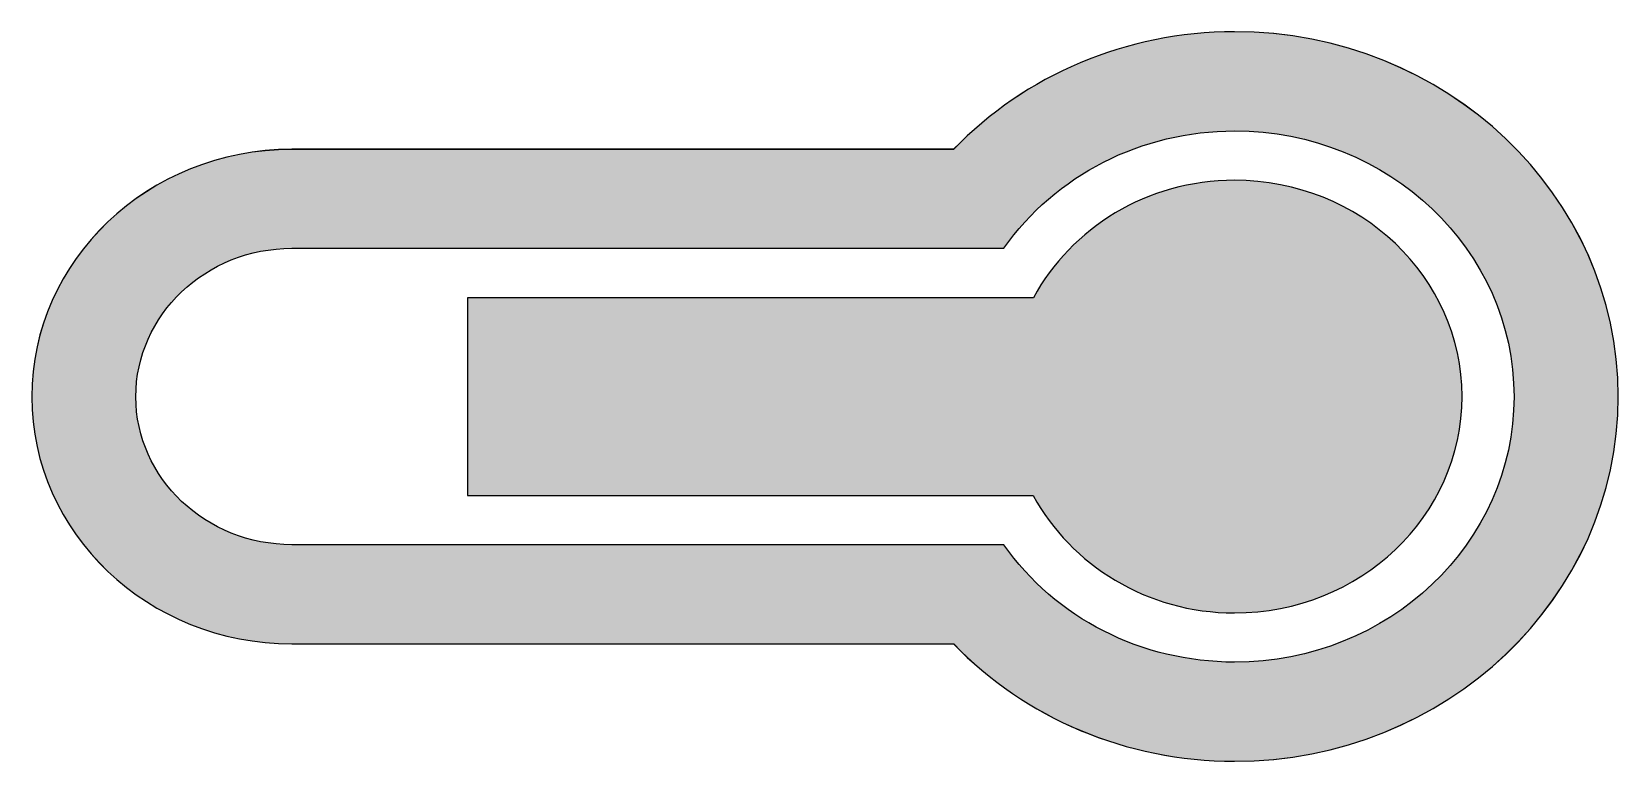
# Model space of a CAD drawing. Header units: millimetres. Extents: x 489.2 to 550.2, y -47.3 to 23.4.
# Drawn here: x 496.68 to 502.65, y 5.75 to 8.49 of the extents above; entities that cross this region are included whole.
import ezdxf

# ---------------------------------------------------------------- set-up
doc = ezdxf.new("R2010")
doc.units = ezdxf.units.MM
doc.header["$MEASUREMENT"] = 0
doc.layers.add('LASER CUT ACRILIC 3mm$ENGRAVE IMAGE', color=178, linetype='Continuous', true_color=0x000000)

msp = doc.modelspace()

# ---------------------------------------------------------------- hatches: boundary and pattern name
at = {"layer": 'LASER CUT ACRILIC 3mm$ENGRAVE IMAGE'}
h = msp.add_hatch(color=256, dxfattribs=at)
h.paths.add_polyline_path([(497.6593, 8.0506), (500.1501, 8.0506), (500.1756, 8.0764), (500.2018, 8.1015), (500.2285, 8.1259), (500.2559, 8.1496), (500.2839, 8.1727), (500.3124, 8.195), (500.3415, 8.2165), (500.3712, 8.2374), (500.4014, 8.2575), (500.4321, 8.2768), (500.4634, 8.2954), (500.4951, 8.3132), (500.5273, 8.3302), (500.5599, 8.3464), (500.593, 8.3619), (500.6265, 8.3765), (500.6604, 8.3903), (500.6947, 8.4033), (500.7294, 8.4155), (500.7645, 8.4268), (500.7999, 8.4372), (500.8356, 8.4468), (500.8716, 8.4555), (500.908, 8.4634), (500.9446, 8.4703), (500.9815, 8.4764), (501.0187, 8.4815), (501.0561, 8.4858), (501.0937, 8.4891), (501.1315, 8.4914), (501.1695, 8.4929), (501.2077, 8.4934), (501.2449, 8.4929), (501.2819, 8.4916), (501.3186, 8.4893), (501.3551, 8.4863), (501.3913, 8.4823), (501.4273, 8.4775), (501.463, 8.4719), (501.4983, 8.4654), (501.5334, 8.4581), (501.5681, 8.45), (501.6025, 8.4412), (501.6366, 8.4315), (501.6703, 8.4211), (501.7037, 8.4099), (501.7366, 8.398), (501.7692, 8.3853), (501.8014, 8.3719), (501.8332, 8.3577), (501.8645, 8.3429), (501.8955, 8.3274), (501.9259, 8.3112), (501.9559, 8.2943), (501.9855, 8.2767), (502.0145, 8.2585), (502.0431, 8.2397), (502.0712, 8.2202), (502.0988, 8.2001), (502.1258, 8.1794), (502.1523, 8.1581), (502.1782, 8.1363), (502.2036, 8.1138), (502.2284, 8.0908), (502.2526, 8.0672), (502.2763, 8.0431), (502.2993, 8.0184), (502.3217, 7.9932), (502.3435, 7.9676), (502.3647, 7.9414), (502.3851, 7.9147), (502.405, 7.8876), (502.4241, 7.8599), (502.4426, 7.8319), (502.4604, 7.8033), (502.4774, 7.7744), (502.4938, 7.745), (502.5094, 7.7152), (502.5242, 7.685), (502.5383, 7.6545), (502.5517, 7.6235), (502.5643, 7.5922), (502.576, 7.5605), (502.587, 7.5284), (502.5972, 7.4961), (502.6065, 7.4634), (502.615, 7.4304), (502.6227, 7.397), (502.6295, 7.3634), (502.6354, 7.3296), (502.6405, 7.2954), (502.6446, 7.261), (502.6479, 7.2263), (502.6502, 7.1914), (502.6516, 7.1563), (502.6521, 7.1209), (502.6516, 7.0855), (502.6502, 7.0503), (502.6479, 7.0154), (502.6446, 6.9807), (502.6405, 6.9462), (502.6354, 6.912), (502.6295, 6.8781), (502.6227, 6.8445), (502.615, 6.8111), (502.6065, 6.7781), (502.5972, 6.7454), (502.587, 6.713), (502.576, 6.6809), (502.5643, 6.6492), (502.5517, 6.6179), (502.5383, 6.5869), (502.5242, 6.5563), (502.5094, 6.5261), (502.4938, 6.4963), (502.4774, 6.4669), (502.4604, 6.438), (502.4426, 6.4094), (502.4241, 6.3814), (502.405, 6.3537), (502.3851, 6.3266), (502.3647, 6.2999), (502.3435, 6.2737), (502.3217, 6.2481), (502.2993, 6.2229), (502.2763, 6.1982), (502.2526, 6.1741), (502.2284, 6.1505), (502.2036, 6.1275), (502.1782, 6.1051), (502.1523, 6.0832), (502.1258, 6.0619), (502.0988, 6.0412), (502.0712, 6.0211), (502.0431, 6.0017), (502.0145, 5.9828), (501.9855, 5.9647), (501.9559, 5.9471), (501.9259, 5.9302), (501.8955, 5.914), (501.8645, 5.8985), (501.8332, 5.8837), (501.8014, 5.8696), (501.7692, 5.8562), (501.7366, 5.8435), (501.7037, 5.8316), (501.6703, 5.8204), (501.6366, 5.81), (501.6025, 5.8003), (501.5681, 5.7915), (501.5334, 5.7834), (501.4983, 5.7761), (501.463, 5.7697), (501.4273, 5.7641), (501.3913, 5.7593), (501.3551, 5.7553), (501.3186, 5.7522), (501.2819, 5.75), (501.2449, 5.7487), (501.2077, 5.7482), (501.1695, 5.7487), (501.1315, 5.7501), (501.0937, 5.7525), (501.0561, 5.7558), (501.0187, 5.76), (500.9816, 5.7651), (500.9447, 5.7711), (500.9081, 5.778), (500.8718, 5.7858), (500.8357, 5.7945), (500.8, 5.8041), (500.7647, 5.8145), (500.7296, 5.8257), (500.695, 5.8379), (500.6607, 5.8508), (500.6268, 5.8646), (500.5933, 5.8791), (500.5602, 5.8945), (500.5276, 5.9107), (500.4954, 5.9277), (500.4637, 5.9454), (500.4325, 5.964), (500.4018, 5.9833), (500.3715, 6.0033), (500.3419, 6.0241), (500.3127, 6.0457), (500.2841, 6.068), (500.2561, 6.0909), (500.2287, 6.1147), (500.2019, 6.1391), (500.1757, 6.1642), (500.1501, 6.19), (497.6593, 6.19), (497.634, 6.1903), (497.6089, 6.1912), (497.584, 6.1927), (497.5592, 6.1948), (497.5346, 6.1974), (497.5102, 6.2007), (497.486, 6.2045), (497.462, 6.2089), (497.4382, 6.2138), (497.4147, 6.2193), (497.3913, 6.2253), (497.3682, 6.2318), (497.3453, 6.2389), (497.3227, 6.2465), (497.3004, 6.2546), (497.2783, 6.2631), (497.2565, 6.2722), (497.2349, 6.2818), (497.2137, 6.2918), (497.1927, 6.3023), (497.172, 6.3133), (497.1517, 6.3247), (497.1317, 6.3366), (497.112, 6.349), (497.0926, 6.3617), (497.0736, 6.3749), (497.0549, 6.3885), (497.0366, 6.4025), (497.0187, 6.4169), (497.0011, 6.4318), (496.9839, 6.447), (496.9671, 6.4626), (496.9507, 6.4785), (496.9347, 6.4949), (496.9191, 6.5116), (496.9039, 6.5286), (496.8892, 6.546), (496.8749, 6.5638), (496.861, 6.5819), (496.8476, 6.6002), (496.8346, 6.619), (496.8221, 6.638), (496.8101, 6.6573), (496.7985, 6.6769), (496.7875, 6.6968), (496.7769, 6.717), (496.7668, 6.7375), (496.7573, 6.7582), (496.7483, 6.7792), (496.7398, 6.8004), (496.7318, 6.8219), (496.7244, 6.8436), (496.7175, 6.8655), (496.7112, 6.8877), (496.7054, 6.9101), (496.7002, 6.9327), (496.6956, 6.9554), (496.6916, 6.9784), (496.6882, 7.0016), (496.6854, 7.0249), (496.6832, 7.0484), (496.6816, 7.0721), (496.6807, 7.0959), (496.6803, 7.1199), (496.6807, 7.1439), (496.6816, 7.1677), (496.6832, 7.1914), (496.6854, 7.2149), (496.6882, 7.2383), (496.6916, 7.2614), (496.6956, 7.2844), (496.7002, 7.3072), (496.7054, 7.3298), (496.7112, 7.3522), (496.7175, 7.3744), (496.7244, 7.3963), (496.7318, 7.4181), (496.7398, 7.4396), (496.7483, 7.4608), (496.7573, 7.4818), (496.7668, 7.5025), (496.7769, 7.523), (496.7875, 7.5432), (496.7985, 7.5631), (496.8101, 7.5828), (496.8221, 7.6021), (496.8346, 7.6212), (496.8476, 7.6399), (496.861, 7.6583), (496.8749, 7.6764), (496.8892, 7.6941), (496.9039, 7.7115), (496.9191, 7.7286), (496.9347, 7.7453), (496.9507, 7.7617), (496.9671, 7.7777), (496.9839, 7.7933), (497.0011, 7.8085), (497.0187, 7.8233), (497.0366, 7.8378), (497.0549, 7.8518), (497.0736, 7.8654), (497.0926, 7.8786), (497.112, 7.8914), (497.1317, 7.9037), (497.1517, 7.9156), (497.172, 7.9271), (497.1927, 7.9381), (497.2137, 7.9486), (497.2349, 7.9587), (497.2565, 7.9682), (497.2783, 7.9773), (497.3004, 7.9859), (497.3227, 7.994), (497.3453, 8.0016), (497.3682, 8.0087), (497.3913, 8.0152), (497.4147, 8.0212), (497.4382, 8.0267), (497.462, 8.0316), (497.486, 8.036), (497.5102, 8.0398), (497.5346, 8.0431), (497.5592, 8.0458), (497.584, 8.0479), (497.6089, 8.0494), (497.634, 8.0503)], flags=0)
h.paths.add_polyline_path([(501.2081, 8.1202), (501.2352, 8.1199), (501.2621, 8.1189), (501.2889, 8.1173), (501.3155, 8.115), (501.3419, 8.1122), (501.368, 8.1087), (501.394, 8.1046), (501.4198, 8.0999), (501.4453, 8.0946), (501.4706, 8.0887), (501.4957, 8.0822), (501.5205, 8.0752), (501.5451, 8.0676), (501.5693, 8.0595), (501.5933, 8.0508), (501.6171, 8.0415), (501.6405, 8.0318), (501.6636, 8.0215), (501.6865, 8.0107), (501.709, 7.9994), (501.7312, 7.9876), (501.753, 7.9753), (501.7745, 7.9625), (501.7957, 7.9493), (501.8165, 7.9356), (501.8369, 7.9214), (501.857, 7.9067), (501.8767, 7.8917), (501.896, 7.8762), (501.9149, 7.8602), (501.9333, 7.8439), (501.9514, 7.8271), (501.969, 7.8099), (501.9862, 7.7923), (502.003, 7.7744), (502.0193, 7.756), (502.0352, 7.7373), (502.0506, 7.7182), (502.0655, 7.6988), (502.0799, 7.679), (502.0938, 7.6589), (502.1073, 7.6384), (502.1202, 7.6176), (502.1326, 7.5965), (502.1445, 7.5751), (502.1559, 7.5534), (502.1667, 7.5314), (502.177, 7.5091), (502.1867, 7.4865), (502.1958, 7.4637), (502.2044, 7.4406), (502.2124, 7.4172), (502.2198, 7.3936), (502.2266, 7.3698), (502.2327, 7.3457), (502.2383, 7.3214), (502.2433, 7.2969), (502.2476, 7.2721), (502.2513, 7.2472), (502.2543, 7.2221), (502.2566, 7.1968), (502.2583, 7.1713), (502.2594, 7.1457), (502.2597, 7.1199), (502.2594, 7.0942), (502.2583, 7.0686), (502.2566, 7.0432), (502.2543, 7.0179), (502.2513, 6.9929), (502.2476, 6.968), (502.2433, 6.9434), (502.2383, 6.9189), (502.2327, 6.8946), (502.2266, 6.8706), (502.2198, 6.8468), (502.2124, 6.8233), (502.2044, 6.7999), (502.1958, 6.7769), (502.1867, 6.7541), (502.177, 6.7316), (502.1667, 6.7093), (502.1559, 6.6873), (502.1445, 6.6656), (502.1326, 6.6443), (502.1202, 6.6232), (502.1073, 6.6024), (502.0938, 6.582), (502.0799, 6.5619), (502.0655, 6.5422), (502.0506, 6.5227), (502.0352, 6.5037), (502.0193, 6.485), (502.003, 6.4667), (501.9862, 6.4487), (501.969, 6.4312), (501.9514, 6.414), (501.9333, 6.3973), (501.9149, 6.3809), (501.896, 6.365), (501.8767, 6.3495), (501.857, 6.3345), (501.8369, 6.3198), (501.8165, 6.3057), (501.7957, 6.292), (501.7745, 6.2787), (501.753, 6.2659), (501.7312, 6.2537), (501.709, 6.2419), (501.6865, 6.2306), (501.6636, 6.2198), (501.6405, 6.2095), (501.6171, 6.1997), (501.5933, 6.1905), (501.5693, 6.1818), (501.5451, 6.1737), (501.5205, 6.1661), (501.4957, 6.1591), (501.4706, 6.1526), (501.4453, 6.1467), (501.4198, 6.1414), (501.394, 6.1367), (501.368, 6.1326), (501.3419, 6.1292), (501.3155, 6.1263), (501.2889, 6.124), (501.2621, 6.1224), (501.2352, 6.1214), (501.2081, 6.1211), (501.1752, 6.1216), (501.1425, 6.123), (501.1101, 6.1254), (501.0778, 6.1288), (501.0458, 6.133), (501.014, 6.1382), (500.9825, 6.1443), (500.9514, 6.1513), (500.9205, 6.1591), (500.8899, 6.1679), (500.8597, 6.1775), (500.8299, 6.188), (500.8005, 6.1993), (500.7715, 6.2115), (500.7429, 6.2245), (500.7147, 6.2384), (500.687, 6.253), (500.6598, 6.2684), (500.633, 6.2847), (500.6068, 6.3017), (500.5812, 6.3194), (500.556, 6.338), (500.5315, 6.3573), (500.5075, 6.3773), (500.4842, 6.3981), (500.4614, 6.4196), (500.4394, 6.4418), (500.4179, 6.4647), (500.3972, 6.4883), (500.3772, 6.5126), (500.3579, 6.5375), (500.3393, 6.5631), (497.6599, 6.5631), (497.6448, 6.5633), (497.6297, 6.5638), (497.6148, 6.5647), (497.5999, 6.566), (497.5852, 6.5676), (497.5706, 6.5695), (497.556, 6.5718), (497.5417, 6.5744), (497.5274, 6.5774), (497.5133, 6.5807), (497.4993, 6.5842), (497.4854, 6.5882), (497.4717, 6.5924), (497.4581, 6.5969), (497.4447, 6.6018), (497.4314, 6.6069), (497.4183, 6.6123), (497.4054, 6.618), (497.3926, 6.624), (497.3801, 6.6303), (497.3677, 6.6369), (497.3555, 6.6437), (497.3434, 6.6509), (497.3316, 6.6582), (497.32, 6.6659), (497.3086, 6.6738), (497.2973, 6.6819), (497.2863, 6.6903), (497.2756, 6.6989), (497.265, 6.7078), (497.2547, 6.7169), (497.2446, 6.7262), (497.2347, 6.7358), (497.2251, 6.7456), (497.2157, 6.7556), (497.2066, 6.7658), (497.1978, 6.7762), (497.1892, 6.7868), (497.1808, 6.7976), (497.1727, 6.8086), (497.165, 6.8198), (497.1574, 6.8312), (497.1502, 6.8428), (497.1433, 6.8545), (497.1366, 6.8665), (497.1303, 6.8785), (497.1242, 6.8908), (497.1185, 6.9032), (497.113, 6.9158), (497.1079, 6.9285), (497.1031, 6.9414), (497.0987, 6.9544), (497.0945, 6.9675), (497.0907, 6.9808), (497.0873, 6.9942), (497.0842, 7.0077), (497.0814, 7.0214), (497.079, 7.0351), (497.0769, 7.049), (497.0752, 7.063), (497.0739, 7.0771), (497.073, 7.0912), (497.0724, 7.1055), (497.0722, 7.1199), (497.0724, 7.1343), (497.073, 7.1486), (497.0739, 7.1628), (497.0752, 7.1769), (497.0769, 7.1909), (497.079, 7.2048), (497.0814, 7.2186), (497.0842, 7.2323), (497.0873, 7.2458), (497.0907, 7.2593), (497.0945, 7.2726), (497.0987, 7.2858), (497.1031, 7.2988), (497.1079, 7.3117), (497.113, 7.3245), (497.1185, 7.3371), (497.1242, 7.3495), (497.1303, 7.3618), (497.1366, 7.3739), (497.1433, 7.3859), (497.1502, 7.3977), (497.1574, 7.4093), (497.165, 7.4207), (497.1727, 7.4319), (497.1808, 7.443), (497.1892, 7.4538), (497.1978, 7.4645), (497.2066, 7.4749), (497.2157, 7.4852), (497.2251, 7.4952), (497.2347, 7.505), (497.2446, 7.5146), (497.2547, 7.524), (497.265, 7.5331), (497.2756, 7.542), (497.2863, 7.5507), (497.2973, 7.5591), (497.3086, 7.5673), (497.32, 7.5752), (497.3316, 7.5829), (497.3434, 7.5903), (497.3555, 7.5975), (497.3677, 7.6043), (497.3801, 7.6109), (497.3926, 7.6172), (497.4054, 7.6233), (497.4183, 7.629), (497.4314, 7.6345), (497.4447, 7.6396), (497.4581, 7.6445), (497.4717, 7.649), (497.4854, 7.6533), (497.4993, 7.6572), (497.5133, 7.6608), (497.5274, 7.6641), (497.5417, 7.6671), (497.556, 7.6697), (497.5706, 7.672), (497.5852, 7.674), (497.5999, 7.6756), (497.6148, 7.6768), (497.6297, 7.6777), (497.6448, 7.6783), (497.6599, 7.6785), (500.3393, 7.6785), (500.3579, 7.704), (500.3772, 7.7289), (500.3972, 7.7531), (500.4179, 7.7767), (500.4394, 7.7995), (500.4614, 7.8217), (500.4842, 7.8431), (500.5075, 7.8639), (500.5315, 7.8839), (500.556, 7.9032), (500.5812, 7.9217), (500.6068, 7.9395), (500.633, 7.9565), (500.6598, 7.9727), (500.687, 7.9882), (500.7147, 8.0028), (500.7429, 8.0166), (500.7715, 8.0297), (500.8005, 8.0418), (500.8299, 8.0532), (500.8597, 8.0637), (500.8899, 8.0733), (500.9205, 8.0821), (500.9514, 8.09), (500.9825, 8.097), (501.014, 8.1031), (501.0458, 8.1083), (501.0778, 8.1125), (501.1101, 8.1159), (501.1425, 8.1183), (501.1752, 8.1197)], flags=0)
msp.add_hatch(color=256, dxfattribs=at).paths.add_polyline_path([(500.4506, 7.4924), (498.3207, 7.4924), (498.3207, 6.7476), (500.4503, 6.7476), (500.4641, 6.7234), (500.4786, 6.6998), (500.494, 6.6766), (500.5101, 6.6539), (500.527, 6.6318), (500.5447, 6.6103), (500.5631, 6.5893), (500.5821, 6.5689), (500.6019, 6.5491), (500.6224, 6.53), (500.6435, 6.5115), (500.6652, 6.4937), (500.6876, 6.4765), (500.7105, 6.4601), (500.7341, 6.4444), (500.7582, 6.4294), (500.7829, 6.4152), (500.8081, 6.4018), (500.8338, 6.3892), (500.8601, 6.3774), (500.8868, 6.3664), (500.914, 6.3563), (500.9416, 6.3471), (500.9697, 6.3387), (500.9982, 6.3313), (501.027, 6.3248), (501.0563, 6.3192), (501.0859, 6.3147), (501.1159, 6.3111), (501.1462, 6.3085), (501.1768, 6.3069), (501.2077, 6.3064), (501.2298, 6.3066), (501.2518, 6.3074), (501.2736, 6.3087), (501.2953, 6.3106), (501.3168, 6.3129), (501.3382, 6.3157), (501.3594, 6.3191), (501.3804, 6.3229), (501.4012, 6.3272), (501.4218, 6.332), (501.4422, 6.3372), (501.4625, 6.3429), (501.4825, 6.3491), (501.5023, 6.3557), (501.5218, 6.3628), (501.5411, 6.3703), (501.5602, 6.3782), (501.5791, 6.3866), (501.5977, 6.3954), (501.616, 6.4046), (501.6341, 6.4142), (501.6519, 6.4242), (501.6694, 6.4346), (501.6866, 6.4453), (501.7036, 6.4565), (501.7202, 6.468), (501.7365, 6.4799), (501.7526, 6.4922), (501.7683, 6.5048), (501.7836, 6.5178), (501.7987, 6.5311), (501.8134, 6.5448), (501.8277, 6.5587), (501.8417, 6.573), (501.8554, 6.5876), (501.8686, 6.6026), (501.8815, 6.6178), (501.894, 6.6333), (501.9062, 6.6492), (501.9179, 6.6653), (501.9293, 6.6817), (501.9402, 6.6983), (501.9507, 6.7153), (501.9608, 6.7324), (501.9705, 6.7499), (501.9797, 6.7676), (501.9885, 6.7855), (501.9968, 6.8037), (502.0047, 6.8221), (502.0122, 6.8407), (502.0191, 6.8595), (502.0256, 6.8785), (502.0316, 6.8978), (502.0372, 6.9172), (502.0422, 6.9369), (502.0467, 6.9567), (502.0507, 6.9767), (502.0543, 6.9968), (502.0572, 7.0171), (502.0597, 7.0376), (502.0616, 7.0583), (502.063, 7.079), (502.0638, 7.1), (502.0641, 7.121), (502.0638, 7.142), (502.063, 7.1628), (502.0616, 7.1835), (502.0597, 7.2041), (502.0572, 7.2245), (502.0543, 7.2448), (502.0507, 7.2649), (502.0467, 7.2848), (502.0422, 7.3046), (502.0372, 7.3241), (502.0316, 7.3435), (502.0256, 7.3627), (502.0191, 7.3817), (502.0122, 7.4005), (502.0047, 7.4191), (501.9968, 7.4374), (501.9885, 7.4555), (501.9797, 7.4734), (501.9705, 7.4911), (501.9608, 7.5085), (501.9507, 7.5257), (501.9402, 7.5426), (501.9293, 7.5592), (501.9179, 7.5756), (501.9062, 7.5916), (501.894, 7.6075), (501.8815, 7.623), (501.8686, 7.6382), (501.8554, 7.6531), (501.8417, 7.6677), (501.8277, 7.682), (501.8134, 7.696), (501.7987, 7.7096), (501.7836, 7.7229), (501.7683, 7.7359), (501.7526, 7.7485), (501.7365, 7.7607), (501.7202, 7.7726), (501.7036, 7.7842), (501.6866, 7.7953), (501.6694, 7.8061), (501.6519, 7.8165), (501.6341, 7.8265), (501.616, 7.8361), (501.5977, 7.8453), (501.5791, 7.8541), (501.5602, 7.8624), (501.5411, 7.8704), (501.5218, 7.8779), (501.5023, 7.885), (501.4825, 7.8916), (501.4625, 7.8978), (501.4422, 7.9035), (501.4218, 7.9087), (501.4012, 7.9135), (501.3804, 7.9178), (501.3594, 7.9217), (501.3382, 7.925), (501.3168, 7.9278), (501.2953, 7.9302), (501.2736, 7.932), (501.2518, 7.9333), (501.2298, 7.9341), (501.2077, 7.9344), (501.1769, 7.9338), (501.1464, 7.9323), (501.1161, 7.9297), (501.0862, 7.9261), (501.0566, 7.9215), (501.0274, 7.916), (500.9986, 7.9095), (500.9701, 7.9021), (500.9421, 7.8938), (500.9144, 7.8846), (500.8873, 7.8745), (500.8605, 7.8635), (500.8343, 7.8517), (500.8086, 7.8391), (500.7833, 7.8257), (500.7586, 7.8115), (500.7345, 7.7966), (500.7109, 7.7808), (500.6879, 7.7644), (500.6655, 7.7472), (500.6438, 7.7294), (500.6226, 7.7109), (500.6022, 7.6917), (500.5824, 7.6719), (500.5633, 7.6514), (500.5449, 7.6304), (500.5273, 7.6087), (500.5103, 7.5865), (500.4942, 7.5638), (500.4789, 7.5405), (500.4643, 7.5167)], flags=0)

# ---------------------------------------------------------------- linework, layer by layer
for p, q in [((500.1501, 8.051), (497.6589, 8.051)), ((500.1501, 8.0506), (497.6593, 8.0506)), ((497.6599, 7.6785), (500.3393, 7.6785)), ((500.4506, 7.4924), (498.3207, 7.4924)), ((498.3207, 7.4924), (498.3207, 6.7476)), ((498.3207, 6.7476), (500.4503, 6.7476)), ((500.3393, 6.5631), (497.6599, 6.5631)), ((497.6589, 6.1901), (500.1506, 6.1901)), ((497.6593, 6.19), (500.1501, 6.19))]:
    msp.add_line(p, q, dxfattribs=at)
for points in [[(501.2076, 8.4935), (500.7994, 8.4935), (500.4188, 8.329), (500.1501, 8.051)], [(501.2077, 8.4934), (500.7995, 8.4934), (500.4186, 8.3293), (500.1501, 8.0506)], [(502.652, 7.121), (502.652, 7.8774), (502.0035, 8.4935), (501.2076, 8.4935)], [(502.6521, 7.1209), (502.6521, 7.8773), (502.0038, 8.4934), (501.2077, 8.4934)], [(500.3393, 7.6785), (500.5335, 7.9544), (500.8566, 8.1202), (501.2081, 8.1202)], [(501.2081, 8.1202), (501.7881, 8.1202), (502.2597, 7.672), (502.2597, 7.1199)], [(497.6589, 8.051), (497.1192, 8.051), (496.6803, 7.6332), (496.6803, 7.12)], [(497.6593, 8.0506), (497.1187, 8.0506), (496.6803, 7.6331), (496.6803, 7.1199)], [(501.2077, 7.9344), (500.8776, 7.9344), (500.5926, 7.7541), (500.4506, 7.4924)], [(502.0641, 7.121), (502.0641, 7.5697), (501.6809, 7.9344), (501.2077, 7.9344)], [(497.0722, 7.1199), (497.0722, 7.4278), (497.336, 7.6785), (497.6599, 7.6785)], [(496.6803, 7.12), (496.6803, 6.6066), (497.1192, 6.1901), (497.6589, 6.1901)], [(496.6803, 7.1199), (496.6803, 6.607), (497.1187, 6.19), (497.6593, 6.19)], [(497.6599, 6.5631), (497.336, 6.5631), (497.0722, 6.8125), (497.0722, 7.1199)], [(501.2076, 5.7481), (502.0035, 5.7481), (502.652, 6.3634), (502.652, 7.121)], [(501.2077, 6.3064), (501.6809, 6.3064), (502.0641, 6.6705), (502.0641, 7.121)], [(501.2077, 5.7482), (502.0038, 5.7482), (502.6521, 6.3635), (502.6521, 7.1209)], [(502.2597, 7.1199), (502.2597, 6.5693), (501.7881, 6.1211), (501.2081, 6.1211)], [(500.4503, 6.7476), (500.5926, 6.4874), (500.8766, 6.3064), (501.2077, 6.3064)], [(501.2081, 6.1211), (500.8566, 6.1211), (500.5335, 6.2864), (500.3393, 6.5631)], [(500.1501, 6.19), (500.4194, 5.9112), (500.7995, 5.7482), (501.2077, 5.7482)], [(500.1506, 6.1901), (500.4196, 5.9111), (500.7994, 5.7481), (501.2076, 5.7481)]]:
    msp.add_open_spline(points, degree=3, dxfattribs=at)

doc.saveas('drawing.dxf')
